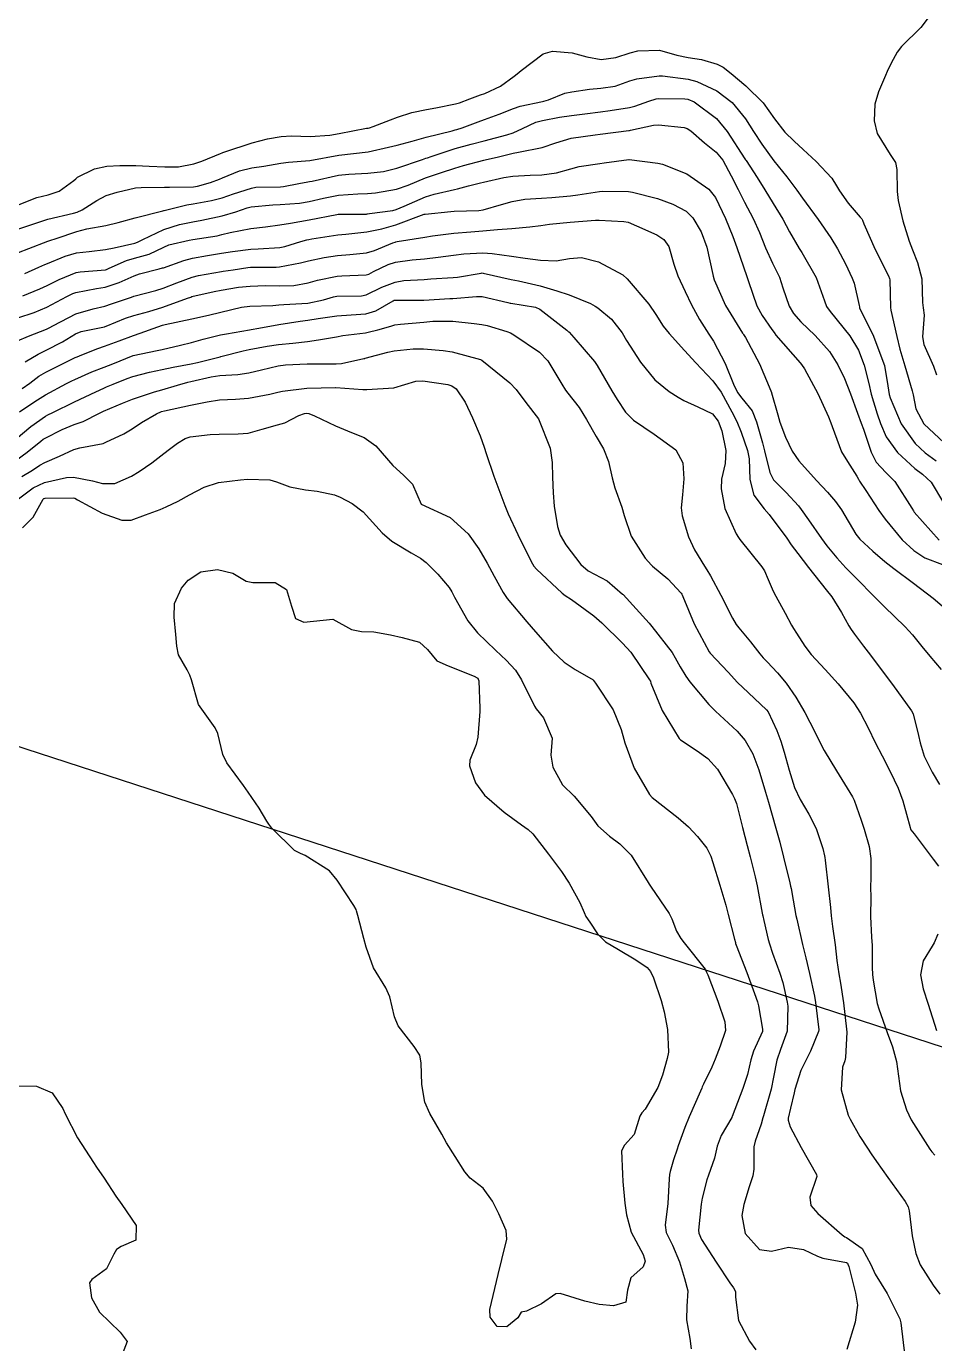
# Model space of a CAD drawing. Header units: metres. Extents: x 318500 to 325275, y 7408834 to 7428799.
# Drawn here: x 320098.7 to 320161.3, y 7414053.9 to 7414144.8 of the extents above; entities that cross this region are included whole.
import ezdxf

# ---------------------------------------------------------------- set-up
doc = ezdxf.new("R2010")
doc.units = ezdxf.units.M
doc.header["$MEASUREMENT"] = 0
doc.linetypes.add('CONTINUO', pattern=[0])
for name, color, linetype in [('Curvas de Nivel 1m', 11, 'Continuous'), ('Curvas de Nivel 5m', 15, 'Continuous'), ('TEXTO', 45, 'Continuous')]:
    doc.layers.add(name, color=color, linetype=linetype)

msp = doc.modelspace()

# ---------------------------------------------------------------- linework, layer by layer
at = {"layer": 'Curvas de Nivel 1m', "flags": 128}
for points, elevation in [([(320160.842, 7414145.342), (320160.333, 7414144.686), (320159.003, 7414143.37), (320158.708, 7414142.98), (320158.303, 7414142.233), (320158.016, 7414141.661), (320157.892, 7414141.384), (320157.411, 7414140.25), (320157.164, 7414139.391), (320157.109, 7414138.252), (320157.322, 7414137.384), (320158.218, 7414135.936), (320158.594, 7414135.366), (320158.677, 7414134.891), (320158.713, 7414133.365), (320158.778, 7414132.76), (320159.096, 7414131.361), (320159.537, 7414129.958), (320159.757, 7414129.354), (320160.117, 7414128.481), (320160.409, 7414127.345), (320160.457, 7414125.718), (320160.49, 7414125.344), (320160.571, 7414124.844), (320160.456, 7414123.344), (320160.554, 7414122.831), (320161.206, 7414121.332), (320161.413, 7414120.728)], 719), ([(320098.136, 7414130.807), (320099.157, 7414131.143), (320100.143, 7414131.463), (320101.901, 7414131.877), (320102.148, 7414131.949), (320102.5, 7414132.115), (320103.503, 7414132.756), (320104.165, 7414133.103), (320104.918, 7414133.333), (320106.173, 7414133.621), (320106.577, 7414133.661), (320108.175, 7414133.674), (320108.527, 7414133.682), (320110.175, 7414133.704), (320110.445, 7414133.738), (320111.347, 7414133.998), (320111.961, 7414134.214), (320112.185, 7414134.31), (320113.361, 7414134.804), (320114.196, 7414135.007), (320115.029, 7414135.116), (320116.201, 7414135.327), (320116.729, 7414135.398), (320118.204, 7414135.518), (320120.21, 7414135.88), (320122.213, 7414136.121), (320123.628, 7414136.424), (320124.217, 7414136.576), (320125.255, 7414136.849), (320126.223, 7414137.114), (320128.009, 7414137.555), (320128.228, 7414137.616), (320128.348, 7414137.649), (320128.706, 7414137.765), (320129.807, 7414138.184), (320130.239, 7414138.343), (320131.268, 7414138.711), (320132.251, 7414139.102), (320132.711, 7414139.255), (320134.258, 7414139.585), (320134.345, 7414139.603), (320134.664, 7414139.686), (320135.796, 7414140.145), (320136.269, 7414140.255), (320137.488, 7414140.436), (320138.273, 7414140.498), (320139.252, 7414140.648), (320140.281, 7414141.003), (320140.752, 7414141.136), (320142.287, 7414141.359), (320142.515, 7414141.358), (320144.283, 7414141.113), (320144.881, 7414140.951), (320146.272, 7414140.319), (320147.324, 7414139.519), (320148.243, 7414138.378), (320148.793, 7414137.502), (320149.362, 7414136.633), (320150.21, 7414135.48), (320151.107, 7414134.38), (320151.787, 7414133.456), (320152.172, 7414132.918), (320153.266, 7414131.439), (320154.141, 7414130.175), (320154.592, 7414129.423), (320155.134, 7414128.396), (320155.614, 7414127.407), (320155.739, 7414127.047), (320156.081, 7414125.508), (320156.099, 7414125.418), (320156.103, 7414125.4), (320156.118, 7414125.36), (320157.067, 7414123.385), (320157.717, 7414121.682), (320157.823, 7414121.373), (320157.86, 7414121.214), (320158.009, 7414120.266), (320158.164, 7414119.368), (320158.219, 7414119.145), (320158.991, 7414117.36), (320159.95, 7414115.983), (320160.646, 7414115.339), (320161.398, 7414114.792)], 721), ([(320098.115, 7414129.177), (320098.831, 7414129.452), (320100.127, 7414129.942), (320100.279, 7414129.997), (320100.718, 7414130.141), (320102.135, 7414130.605), (320102.816, 7414130.789), (320104.139, 7414131.028), (320104.985, 7414131.238), (320106.145, 7414131.562), (320108.066, 7414132.041), (320108.134, 7414132.056), (320108.15, 7414132.061), (320109.713, 7414132.46), (320110.158, 7414132.532), (320111.414, 7414132.744), (320112.164, 7414132.943), (320112.941, 7414133.206), (320114.175, 7414133.615), (320114.468, 7414133.663), (320116.177, 7414133.701), (320116.383, 7414133.722), (320117.444, 7414133.917), (320118.054, 7414134.039), (320118.182, 7414134.057), (320118.369, 7414134.093), (320120.189, 7414134.49), (320120.893, 7414134.572), (320122.192, 7414134.633), (320123.273, 7414134.76), (320124.197, 7414134.983), (320125.979, 7414135.576), (320126.208, 7414135.665), (320126.307, 7414135.7), (320126.567, 7414135.795), (320128.216, 7414136.33), (320129.338, 7414136.64), (320130.221, 7414136.875), (320131.788, 7414137.289), (320132.227, 7414137.425), (320132.871, 7414137.71), (320133.786, 7414138.148), (320134.239, 7414138.28), (320135.417, 7414138.504), (320136.244, 7414138.625), (320137.169, 7414138.733), (320138.249, 7414138.879), (320138.909, 7414138.971), (320140.253, 7414139.164), (320140.611, 7414139.25), (320141.591, 7414139.597), (320142.083, 7414139.771), (320142.263, 7414139.799), (320144.053, 7414139.774), (320144.263, 7414139.735), (320144.699, 7414139.553), (320146.243, 7414138.41), (320146.985, 7414137.522), (320148.211, 7414135.617), (320148.255, 7414135.554), (320148.282, 7414135.509), (320149.04, 7414134.344), (320149.572, 7414133.489), (320150.166, 7414132.541), (320150.811, 7414131.47), (320151.275, 7414130.597), (320151.938, 7414129.453), (320152.126, 7414129.159), (320153.113, 7414127.44), (320153.695, 7414125.823), (320153.842, 7414125.432), (320154.075, 7414125.105), (320155.444, 7414123.409), (320156.035, 7414122.422), (320156.429, 7414121.394), (320156.745, 7414120.127), (320156.916, 7414119.386), (320157.326, 7414118.033), (320157.554, 7414117.376), (320157.956, 7414116.458), (320158.731, 7414115.362), (320159.929, 7414114.279), (320160.463, 7414113.88), (320161.049, 7414113.333), (320161.899, 7414111.892)], 722), ([(320098.535, 7414127.724), (320099.514, 7414128.156), (320099.917, 7414128.337), (320100.104, 7414128.416), (320101.326, 7414128.918), (320102.115, 7414129.146), (320102.978, 7414129.246), (320104.119, 7414129.366), (320104.71, 7414129.495), (320106.126, 7414129.82), (320106.317, 7414129.878), (320106.679, 7414130.062), (320108.137, 7414130.756), (320109.206, 7414131.089), (320110.143, 7414131.277), (320110.757, 7414131.391), (320112.147, 7414131.692), (320113.091, 7414131.976), (320113.871, 7414132.248), (320114.155, 7414132.316), (320115.652, 7414132.443), (320116.158, 7414132.471), (320117.496, 7414132.58), (320118.162, 7414132.69), (320119.138, 7414132.923), (320120.168, 7414133.113), (320121.514, 7414133.204), (320122.171, 7414133.232), (320122.733, 7414133.283), (320124.176, 7414133.537), (320124.983, 7414133.818), (320126.188, 7414134.311), (320127.293, 7414134.684), (320128.198, 7414134.978), (320128.805, 7414135.16), (320130.207, 7414135.535), (320130.377, 7414135.578), (320131.123, 7414135.736), (320132.213, 7414136.009), (320132.596, 7414136.096), (320134.217, 7414136.413), (320135.17, 7414136.731), (320136.224, 7414137.047), (320137.868, 7414137.287), (320138.227, 7414137.329), (320140.206, 7414137.587), (320140.23, 7414137.59), (320140.249, 7414137.591), (320140.326, 7414137.609), (320141.891, 7414137.938), (320142.236, 7414137.969), (320144.01, 7414137.787), (320144.232, 7414137.726), (320144.484, 7414137.556), (320145.408, 7414136.728), (320146.216, 7414136.092), (320146.681, 7414135.525), (320147.266, 7414134.447), (320147.73, 7414133.515), (320148.167, 7414132.645), (320148.768, 7414131.501), (320149.201, 7414130.554), (320149.629, 7414129.488), (320150.114, 7414128.434), (320150.584, 7414127.473), (320150.82, 7414126.739), (320151.26, 7414125.462), (320151.562, 7414124.955), (320152.059, 7414124.377), (320153.041, 7414123.44), (320154.034, 7414122.345), (320154.624, 7414121.421), (320155.072, 7414120.476), (320155.483, 7414119.408), (320155.98, 7414118.094), (320156.234, 7414117.396), (320156.382, 7414116.976), (320156.917, 7414115.385), (320157.257, 7414114.704), (320157.926, 7414113.986), (320158.555, 7414113.364), (320159.72, 7414111.525), (320159.825, 7414111.351), (320159.889, 7414111.264), (320161.606, 7414109.324)], 723), ([(320098.417, 7414126.167), (320099.571, 7414126.662), (320100.081, 7414126.901), (320100.921, 7414127.304), (320102.095, 7414127.781), (320102.372, 7414127.84), (320104.098, 7414127.98), (320104.186, 7414128.002), (320104.36, 7414128.087), (320105.56, 7414128.624), (320106.111, 7414128.779), (320107.11, 7414129.06), (320108.123, 7414129.542), (320108.472, 7414129.687), (320109.868, 7414130.014), (320110.131, 7414130.062), (320111.803, 7414130.324), (320112.134, 7414130.398), (320112.705, 7414130.551), (320114.139, 7414130.828), (320115.134, 7414130.94), (320116.141, 7414131.07), (320116.87, 7414131.196), (320118.145, 7414131.41), (320120.06, 7414131.792), (320120.149, 7414131.806), (320122.12, 7414131.821), (320122.15, 7414131.825), (320122.172, 7414131.827), (320122.318, 7414131.848), (320123.915, 7414132.071), (320124.154, 7414132.129), (320124.698, 7414132.362), (320126.168, 7414133), (320126.779, 7414133.183), (320128.176, 7414133.515), (320128.382, 7414133.563), (320129.155, 7414133.76), (320129.969, 7414133.966), (320130.184, 7414134.017), (320131.575, 7414134.344), (320132.191, 7414134.439), (320133.4, 7414134.494), (320134.193, 7414134.528), (320135.203, 7414134.671), (320136.199, 7414134.946), (320136.776, 7414135.087), (320138.205, 7414135.31), (320138.492, 7414135.349), (320140.21, 7414135.582), (320140.234, 7414135.585), (320142.206, 7414135.329), (320142.528, 7414135.262), (320144.195, 7414134.593), (320145.721, 7414133.537), (320146.172, 7414132.968), (320146.867, 7414131.523), (320147.378, 7414130.277), (320147.659, 7414129.515), (320148.11, 7414128.167), (320148.33, 7414127.507), (320148.444, 7414127.156), (320149.022, 7414125.496), (320149.393, 7414124.82), (320150.054, 7414123.86), (320150.214, 7414123.64), (320150.344, 7414123.476), (320152.022, 7414121.564), (320152.114, 7414121.449), (320152.32, 7414121.144), (320153.229, 7414119.438), (320153.976, 7414117.828), (320154.134, 7414117.428), (320154.218, 7414117.174), (320154.868, 7414115.416), (320155.271, 7414114.751), (320155.923, 7414113.748), (320156.046, 7414113.523), (320156.118, 7414113.397), (320156.543, 7414112.758), (320157.436, 7414111.377), (320157.881, 7414110.773), (320159.062, 7414109.358), (320159.853, 7414108.603), (320160.625, 7414108.116), (320161.843, 7414107.641)], 724), ([(320098.033, 7414123.065), (320098.8, 7414123.401), (320100.046, 7414123.874), (320100.233, 7414123.962), (320100.526, 7414124.143), (320102.058, 7414124.928), (320103.251, 7414125.291), (320104.064, 7414125.473), (320104.531, 7414125.62), (320105.845, 7414126.072), (320106.011, 7414126.131), (320106.071, 7414126.15), (320107.577, 7414126.548), (320108.08, 7414126.71), (320109.029, 7414127.082), (320110.092, 7414127.463), (320110.527, 7414127.572), (320112.098, 7414127.849), (320112.217, 7414127.869), (320112.909, 7414127.978), (320113.93, 7414128.135), (320114.103, 7414128.152), (320115.874, 7414128.163), (320116.104, 7414128.183), (320117.562, 7414128.461), (320118.11, 7414128.587), (320119.185, 7414128.823), (320120.116, 7414128.96), (320120.965, 7414129.02), (320122.119, 7414129.148), (320122.653, 7414129.314), (320123.924, 7414129.832), (320124.079, 7414129.882), (320124.131, 7414129.901), (320124.226, 7414129.923), (320126.134, 7414130.234), (320126.65, 7414130.307), (320128.137, 7414130.5), (320129.3, 7414130.596), (320130.139, 7414130.66), (320131.151, 7414130.746), (320132.141, 7414130.817), (320133.379, 7414130.938), (320134.143, 7414131.028), (320134.719, 7414131.11), (320136.146, 7414131.26), (320137.892, 7414131.389), (320138.148, 7414131.395), (320139.848, 7414131.316), (320140.146, 7414131.256), (320140.731, 7414131.017), (320142.138, 7414130.386), (320142.623, 7414130.071), (320142.969, 7414129.577), (320143.313, 7414128.371), (320143.576, 7414127.568), (320144.084, 7414126.479), (320144.533, 7414125.553), (320145.069, 7414124.553), (320145.723, 7414123.535), (320146.043, 7414123.047), (320146.852, 7414121.522), (320147.426, 7414120.088), (320147.706, 7414119.513), (320147.986, 7414119.125), (320148.718, 7414118.239), (320149.013, 7414117.494), (320149.408, 7414116.029), (320149.557, 7414115.486), (320149.918, 7414113.988), (320150.179, 7414113.476), (320151.053, 7414112.614), (320151.893, 7414111.704), (320152.092, 7414111.448), (320152.596, 7414110.726), (320153.498, 7414109.434), (320153.855, 7414108.946), (320154.539, 7414108.112), (320155.177, 7414107.41), (320155.83, 7414106.76), (320157.193, 7414105.379), (320157.801, 7414104.755), (320159.267, 7414103.355), (320159.774, 7414102.796), (320160.41, 7414101.984), (320160.968, 7414101.332), (320161.746, 7414100.395)], 726), ([(320098.558, 7414121.619), (320099.465, 7414122.156), (320099.829, 7414122.346), (320100.024, 7414122.437), (320101.153, 7414123.013), (320102.042, 7414123.554), (320102.437, 7414123.721), (320104.049, 7414124.051), (320104.079, 7414124.061), (320104.148, 7414124.089), (320105.495, 7414124.636), (320106.058, 7414124.823), (320107.105, 7414125.099), (320108.063, 7414125.388), (320109.776, 7414126.014), (320109.985, 7414126.097), (320110.072, 7414126.127), (320111.597, 7414126.475), (320112.079, 7414126.565), (320113.284, 7414126.77), (320114.083, 7414126.855), (320115.149, 7414126.879), (320116.084, 7414126.864), (320117.106, 7414126.899), (320118.088, 7414127.083), (320118.732, 7414127.259), (320120.095, 7414127.537), (320120.408, 7414127.562), (320122.097, 7414127.637), (320122.264, 7414127.682), (320122.584, 7414127.845), (320123.601, 7414128.342), (320124.11, 7414128.503), (320125.27, 7414128.656), (320126.114, 7414128.74), (320127.063, 7414128.838), (320128.118, 7414128.979), (320128.811, 7414129.072), (320130.121, 7414129.137), (320130.772, 7414129.089), (320132.118, 7414128.906), (320133.051, 7414128.771), (320134.114, 7414128.628), (320135.195, 7414128.598), (320136.116, 7414128.762), (320136.947, 7414128.828), (320138.113, 7414128.517), (320139.795, 7414127.615), (320140.096, 7414127.35), (320141.577, 7414125.595), (320142.063, 7414124.887), (320142.568, 7414124.095), (320142.985, 7414123.576), (320144.033, 7414122.401), (320144.829, 7414121.548), (320146.002, 7414120.326), (320146.564, 7414119.524), (320147.315, 7414118.179), (320147.654, 7414117.513), (320147.959, 7414116.775), (320148.393, 7414115.503), (320148.493, 7414114.94), (320148.541, 7414113.501), (320148.824, 7414112.421), (320149.526, 7414111.485), (320149.884, 7414111.094), (320151.09, 7414109.462), (320151.406, 7414109.01), (320151.85, 7414108.413), (320152.597, 7414107.442), (320153.817, 7414105.906), (320154.193, 7414105.424), (320154.871, 7414104.337), (320155.366, 7414103.406), (320155.529, 7414103.155), (320155.774, 7414102.833), (320156.388, 7414102.013), (320156.86, 7414101.384), (320157.743, 7414100.226), (320158.393, 7414099.363), (320159.703, 7414097.561), (320159.811, 7414097.348), (320160.186, 7414095.843), (320160.289, 7414095.341), (320160.575, 7414094.428), (320161.11, 7414093.328), (320161.637, 7414092.478)], 727), ([(320098.373, 7414119.78), (320098.888, 7414120.161), (320099.522, 7414120.63), (320100.002, 7414120.92), (320100.817, 7414121.329), (320102.017, 7414121.92), (320102.156, 7414121.98), (320102.484, 7414122.113), (320103.581, 7414122.542), (320104.029, 7414122.695), (320105.044, 7414123.071), (320106.041, 7414123.45), (320106.499, 7414123.607), (320107.729, 7414124.045), (320108.051, 7414124.156), (320108.214, 7414124.2), (320110.056, 7414124.59), (320111.21, 7414124.847), (320112.061, 7414125.056), (320113.489, 7414125.393), (320114.065, 7414125.469), (320115.645, 7414125.516), (320116.066, 7414125.562), (320116.403, 7414125.59), (320118.068, 7414125.677), (320119.146, 7414125.894), (320119.837, 7414126.12), (320120.074, 7414126.164), (320121.755, 7414126.175), (320122.076, 7414126.243), (320123.158, 7414126.765), (320124.09, 7414127.131), (320124.683, 7414127.229), (320126.093, 7414127.309), (320126.547, 7414127.34), (320128.095, 7414127.44), (320128.389, 7414127.474), (320130.027, 7414127.751), (320130.089, 7414127.761), (320130.158, 7414127.749), (320132.094, 7414127.309), (320132.597, 7414127.208), (320134.088, 7414126.862), (320135.234, 7414126.527), (320136.079, 7414126.253), (320137.554, 7414125.648), (320137.887, 7414125.462), (320138.067, 7414125.34), (320139.011, 7414124.577), (320139.743, 7414123.615), (320140.042, 7414123.107), (320141.004, 7414121.6), (320142.002, 7414120.377), (320142.976, 7414119.575), (320143.608, 7414119.187), (320143.984, 7414118.967), (320144.964, 7414118.53), (320145.975, 7414118.035), (320146.355, 7414117.526), (320146.606, 7414116.878), (320146.901, 7414115.52), (320146.843, 7414114.604), (320146.598, 7414113.523), (320146.56, 7414112.867), (320146.822, 7414111.521), (320147.609, 7414109.768), (320147.757, 7414109.511), (320147.858, 7414109.361), (320149.382, 7414107.487), (320149.558, 7414107.215), (320149.821, 7414106.623), (320150.156, 7414105.816), (320150.329, 7414105.472), (320150.971, 7414104.283), (320151.43, 7414103.455), (320151.567, 7414103.243), (320151.775, 7414102.908), (320152.33, 7414102.009), (320152.775, 7414101.44), (320153.745, 7414100.404), (320154.638, 7414099.416), (320155.71, 7414098.095), (320156.185, 7414097.393), (320156.695, 7414096.39), (320157.179, 7414095.378), (320157.666, 7414094.45), (320158.23, 7414093.364), (320158.775, 7414092.217), (320159.107, 7414091.355), (320159.601, 7414089.499), (320159.633, 7414089.382), (320159.65, 7414089.349), (320159.873, 7414089.069), (320161.194, 7414087.326), (320161.563, 7414086.844)], 728), ([(320098.187, 7414118.168), (320099.242, 7414118.892), (320099.982, 7414119.359), (320101.41, 7414120.129), (320101.794, 7414120.322), (320101.994, 7414120.417), (320103.176, 7414120.929), (320104.008, 7414121.257), (320104.605, 7414121.49), (320106.02, 7414122.07), (320107.67, 7414122.401), (320108.027, 7414122.487), (320109.276, 7414122.776), (320110.034, 7414122.966), (320110.846, 7414123.194), (320112.042, 7414123.479), (320112.463, 7414123.565), (320114.048, 7414123.84), (320114.15, 7414123.857), (320114.682, 7414123.951), (320116.053, 7414124.193), (320117.544, 7414124.426), (320118.056, 7414124.496), (320118.782, 7414124.624), (320120.059, 7414124.804), (320121.054, 7414124.86), (320122.061, 7414124.938), (320122.761, 7414125.145), (320123.953, 7414125.831), (320124.026, 7414125.875), (320124.071, 7414125.888), (320126.003, 7414125.869), (320126.071, 7414125.873), (320127.86, 7414125.986), (320128.073, 7414126.003), (320129.691, 7414126.138), (320130.076, 7414126.121), (320131.848, 7414125.723), (320132.023, 7414125.674), (320132.069, 7414125.662), (320133.759, 7414125.387), (320134.066, 7414125.256), (320135.921, 7414123.802), (320136.05, 7414123.703), (320136.068, 7414123.687), (320136.091, 7414123.669), (320136.411, 7414123.298), (320137.831, 7414121.643), (320138.016, 7414121.378), (320139.038, 7414119.624), (320139.39, 7414119.025), (320139.975, 7414118.154), (320140.526, 7414117.604), (320141.956, 7414116.643), (320143.451, 7414115.567), (320143.926, 7414114.651), (320143.984, 7414113.559), (320143.899, 7414112.46), (320143.818, 7414111.561), (320143.881, 7414110.993), (320144.31, 7414109.553), (320144.736, 7414108.657), (320145.429, 7414107.536), (320145.582, 7414107.288), (320145.823, 7414106.862), (320146.547, 7414105.523), (320147.361, 7414103.94), (320147.595, 7414103.512), (320147.776, 7414103.271), (320148.586, 7414102.321), (320149.241, 7414101.488), (320149.475, 7414101.212), (320149.745, 7414100.932), (320150.451, 7414100.18), (320151.045, 7414099.46), (320151.716, 7414098.492), (320152.345, 7414097.444), (320153.018, 7414096.106), (320153.342, 7414095.433), (320153.671, 7414094.824), (320154.517, 7414093.417), (320155.623, 7414091.629), (320155.737, 7414091.398), (320156.235, 7414090.019), (320156.429, 7414089.388), (320156.766, 7414088.199), (320156.898, 7414087.38), (320156.879, 7414086.051), (320156.878, 7414085.38), (320156.882, 7414084.728), (320156.867, 7414083.38), (320156.944, 7414081.933), (320156.972, 7414081.378), (320156.983, 7414079.861), (320157.002, 7414079.377), (320157.06, 7414078.98), (320157.336, 7414077.372), (320157.434, 7414076.992), (320158.026, 7414075.364), (320158.378, 7414074.378), (320158.664, 7414073.357), (320158.865, 7414071.855), (320158.928, 7414071.354), (320159.34, 7414070.038), (320159.672, 7414069.345), (320160.305, 7414068.326), (320160.964, 7414067.325), (320161.106, 7414067.131), (320161.296, 7414066.904)], 729), ([(320097.92, 7414114.826), (320098.704, 7414115.386), (320099.659, 7414116.153), (320099.812, 7414116.281), (320099.943, 7414116.363), (320101.123, 7414116.961), (320101.958, 7414117.293), (320102.561, 7414117.51), (320103.704, 7414118.094), (320103.971, 7414118.228), (320105.271, 7414118.783), (320105.98, 7414119.06), (320107.484, 7414119.547), (320107.987, 7414119.702), (320109.064, 7414120.024), (320109.793, 7414120.213), (320109.994, 7414120.26), (320111.407, 7414120.588), (320112, 7414120.672), (320113.227, 7414120.747), (320114.004, 7414120.87), (320114.87, 7414121.084), (320116.011, 7414121.354), (320116.513, 7414121.425), (320118.014, 7414121.488), (320118.429, 7414121.489), (320120.014, 7414121.482), (320120.378, 7414121.511), (320121.933, 7414121.851), (320122.004, 7414121.866), (320122.02, 7414121.871), (320123.57, 7414122.292), (320124.028, 7414122.384), (320125.32, 7414122.522), (320126.031, 7414122.528), (320127.401, 7414122.408), (320128.028, 7414122.32), (320129.978, 7414121.793), (320130.02, 7414121.774), (320130.066, 7414121.749), (320131.997, 7414120.166), (320132.434, 7414119.713), (320133.107, 7414118.829), (320133.97, 7414117.69), (320134.775, 7414115.682), (320134.925, 7414114.68), (320134.93, 7414113.68), (320134.981, 7414112.598), (320135.061, 7414111.678), (320135.271, 7414110.274), (320135.474, 7414109.674), (320135.85, 7414109.005), (320136.888, 7414107.654), (320137.399, 7414107.22), (320137.824, 7414106.991), (320138.718, 7414106.525), (320139.772, 7414105.611), (320139.809, 7414105.569), (320141.596, 7414103.592), (320141.777, 7414103.381), (320143.179, 7414101.569), (320143.397, 7414101.216), (320143.74, 7414100.578), (320144.13, 7414099.95), (320144.418, 7414099.55), (320145.707, 7414097.998), (320146.173, 7414097.525), (320147.68, 7414096.144), (320148.234, 7414095.502), (320148.754, 7414094.587), (320149.161, 7414093.487), (320149.627, 7414091.937), (320149.768, 7414091.478), (320149.828, 7414091.265), (320150.339, 7414089.469), (320150.61, 7414088.494), (320150.872, 7414087.46), (320151.306, 7414085.692), (320151.356, 7414085.453), (320151.385, 7414085.3), (320151.531, 7414084.507), (320151.729, 7414083.448), (320151.787, 7414083.177), (320152.177, 7414081.443), (320152.404, 7414080.512), (320152.672, 7414079.438), (320153.003, 7414077.876), (320153.072, 7414077.434), (320153.298, 7414075.545), (320153.289, 7414075.431), (320152.741, 7414074.085), (320152.401, 7414073.44), (320152.072, 7414072.744), (320151.655, 7414071.447), (320151.598, 7414071.206), (320151.341, 7414070.155), (320151.197, 7414069.452), (320151.194, 7414069.318), (320151.321, 7414068.858), (320152.078, 7414067.442), (320153.139, 7414065.574), (320153.156, 7414065.431), (320152.677, 7414064.018), (320152.756, 7414063.435), (320153.242, 7414062.887), (320154.902, 7414061.405), (320155.095, 7414061.278), (320155.218, 7414061.223), (320156.289, 7414060.462), (320156.885, 7414059.375), (320157.19, 7414058.699), (320158.024, 7414057.361), (320158.88, 7414055.617), (320158.955, 7414055.352), (320159.126, 7414053.99), (320159.195, 7414053.423)], 731), ([(320098.349, 7414113.722), (320099.074, 7414114.158), (320099.58, 7414114.489), (320099.918, 7414114.682), (320100.936, 7414115.123), (320101.932, 7414115.578), (320102.344, 7414115.704), (320103.939, 7414115.995), (320104.005, 7414116.024), (320104.135, 7414116.088), (320105.367, 7414116.657), (320105.954, 7414117.005), (320106.588, 7414117.433), (320107.62, 7414118.045), (320107.972, 7414118.19), (320108.185, 7414118.25), (320109.976, 7414118.632), (320111.117, 7414118.86), (320111.98, 7414119.013), (320113.07, 7414119.062), (320113.982, 7414119.11), (320115.444, 7414119.397), (320115.986, 7414119.536), (320116.309, 7414119.605), (320117.989, 7414119.811), (320119.966, 7414119.856), (320119.99, 7414119.856), (320121.857, 7414119.721), (320121.989, 7414119.711), (320122.127, 7414119.711), (320123.99, 7414119.83), (320125.509, 7414120.296), (320125.998, 7414120.326), (320127.71, 7414120.058), (320127.993, 7414119.971), (320128.294, 7414119.767), (320128.903, 7414118.839), (320129.418, 7414117.756), (320129.952, 7414116.52), (320130.233, 7414115.746), (320130.366, 7414115.311), (320130.902, 7414113.735), (320131.175, 7414113.004), (320131.643, 7414111.724), (320131.881, 7414111.151), (320132.555, 7414109.71), (320133.262, 7414108.275), (320133.552, 7414107.694), (320133.657, 7414107.521), (320133.826, 7414107.328), (320135.608, 7414105.672), (320135.808, 7414105.512), (320136.244, 7414105.223), (320137.787, 7414104.113), (320138.329, 7414103.632), (320139.759, 7414102.233), (320140.338, 7414101.604), (320141.631, 7414099.691), (320141.687, 7414099.59), (320141.728, 7414099.461), (320142.489, 7414097.578), (320143.671, 7414095.644), (320143.754, 7414095.559), (320144.913, 7414094.791), (320145.657, 7414094.267), (320146.323, 7414093.523), (320147.346, 7414091.791), (320147.494, 7414091.511), (320147.615, 7414091.158), (320148.036, 7414089.503), (320148.355, 7414088.275), (320148.571, 7414087.495), (320148.924, 7414086.115), (320149.057, 7414085.487), (320149.397, 7414083.597), (320149.417, 7414083.481), (320149.436, 7414083.408), (320149.506, 7414083.092), (320149.812, 7414081.792), (320149.898, 7414081.474), (320150.119, 7414080.831), (320150.622, 7414079.463), (320150.818, 7414078.827), (320151.114, 7414077.455), (320151.16, 7414077.178), (320151.118, 7414075.454), (320150.666, 7414074.186), (320150.408, 7414073.465), (320150.189, 7414072.295), (320150.007, 7414071.47), (320149.485, 7414069.631), (320149.444, 7414069.478), (320149.323, 7414069.037), (320148.919, 7414067.873), (320148.829, 7414067.487), (320148.827, 7414065.936), (320148.764, 7414065.488), (320148.505, 7414064.734), (320148.121, 7414063.497), (320147.997, 7414062.74), (320148.216, 7414061.495), (320149.204, 7414060.409), (320150.029, 7414060.294), (320151.211, 7414060.561), (320152.237, 7414060.413), (320153.205, 7414059.939), (320153.579, 7414059.8), (320155.201, 7414059.506), (320155.271, 7414059.47), (320155.31, 7414059.398), (320155.363, 7414059.232), (320155.842, 7414057.39), (320155.979, 7414056.566), (320155.806, 7414055.39), (320155.236, 7414053.513)], 732), ([(320098.111, 7414112.168), (320099.122, 7414112.933), (320099.902, 7414113.306), (320101.427, 7414113.649), (320101.905, 7414113.664), (320103.217, 7414113.415), (320103.901, 7414113.227), (320104.75, 7414113.233), (320105.907, 7414113.745), (320106.427, 7414114.062), (320107.307, 7414114.661), (320107.926, 7414115.139), (320108.428, 7414115.537), (320109.071, 7414116.023), (320109.611, 7414116.349), (320109.947, 7414116.451), (320111.338, 7414116.607), (320111.95, 7414116.647), (320113.267, 7414116.653), (320113.951, 7414116.716), (320114.92, 7414116.982), (320115.96, 7414117.272), (320116.467, 7414117.42), (320117.432, 7414117.915), (320117.823, 7414118.06), (320117.972, 7414118.085), (320118.128, 7414118.065), (320118.517, 7414117.902), (320119.96, 7414117.207), (320121.072, 7414116.745), (320121.948, 7414116.405), (320122.747, 7414115.842), (320123.92, 7414114.469), (320124.65, 7414113.819), (320125.273, 7414113.179), (320125.89, 7414111.8), (320127.877, 7414110.892), (320129.125, 7414109.757), (320129.845, 7414108.727), (320130.422, 7414107.741), (320130.923, 7414106.836), (320131.533, 7414105.724), (320131.804, 7414105.305), (320133.163, 7414103.699), (320133.77, 7414103.006), (320134.93, 7414101.678), (320135.742, 7414100.917), (320136.493, 7414100.414), (320137.73, 7414099.682), (320137.754, 7414099.663), (320137.77, 7414099.639), (320137.899, 7414099.466), (320139.121, 7414097.619), (320139.68, 7414096.276), (320139.854, 7414095.608), (320139.924, 7414095.351), (320140.572, 7414093.601), (320141.623, 7414091.795), (320141.805, 7414091.587), (320143.599, 7414090.177), (320144.312, 7414089.549), (320144.94, 7414088.896), (320145.576, 7414088.091), (320145.848, 7414087.527), (320145.997, 7414087.093), (320146.488, 7414085.521), (320146.88, 7414084.156), (320147.055, 7414083.515), (320147.493, 7414081.805), (320147.547, 7414081.565), (320147.565, 7414081.509), (320147.606, 7414081.39), (320148.334, 7414079.497), (320148.878, 7414078.049), (320149.071, 7414077.485), (320149.141, 7414077.198), (320149.411, 7414075.607), (320149.427, 7414075.497), (320149.426, 7414075.48), (320149.409, 7414075.44), (320148.798, 7414074.08), (320148.613, 7414073.492), (320148.378, 7414072.482), (320148.064, 7414071.499), (320147.331, 7414069.581), (320147.309, 7414069.531), (320147.299, 7414069.51), (320146.566, 7414068.262), (320146.291, 7414067.52), (320146.098, 7414066.712), (320145.705, 7414065.526), (320145.59, 7414065.204), (320145.254, 7414063.946), (320145.184, 7414063.531), (320145.011, 7414061.746), (320145.029, 7414061.533), (320145.213, 7414061.096), (320146.226, 7414059.52), (320147.176, 7414058.097), (320147.428, 7414057.762), (320147.555, 7414057.504), (320147.546, 7414057.122), (320147.754, 7414055.501), (320148.531, 7414054.077), (320148.962, 7414053.482)], 733), ([(320098.388, 7414110.165), (320099.111, 7414110.918), (320099.818, 7414112.151), (320099.853, 7414112.188), (320099.891, 7414112.205), (320099.959, 7414112.217), (320101.891, 7414112.239), (320101.994, 7414112.222), (320102.186, 7414112.116), (320103.877, 7414111.196), (320105.235, 7414110.711), (320105.87, 7414110.714), (320106.868, 7414111.062), (320107.881, 7414111.449), (320108.304, 7414111.614), (320109.13, 7414112.021), (320109.894, 7414112.458), (320110.914, 7414112.985), (320111.903, 7414113.297), (320113.429, 7414113.491), (320113.906, 7414113.529), (320115.453, 7414113.485), (320115.904, 7414113.358), (320116.824, 7414112.998), (320117.899, 7414112.799), (320118.708, 7414112.707), (320119.896, 7414112.448), (320120.3, 7414112.28), (320121.114, 7414111.862), (320121.882, 7414111.289), (320123.188, 7414109.837), (320123.851, 7414109.246), (320125.195, 7414108.454), (320125.834, 7414108.083), (320126.22, 7414107.794), (320127.032, 7414106.992), (320127.813, 7414106.066), (320127.996, 7414105.768), (320128.18, 7414105.391), (320129.095, 7414103.757), (320129.768, 7414102.939), (320130.998, 7414101.731), (320131.389, 7414101.368), (320131.743, 7414101.051), (320132.396, 7414100.369), (320132.81, 7414099.704), (320133.703, 7414097.868), (320133.809, 7414097.689), (320134.307, 7414097.068), (320134.921, 7414095.677), (320134.83, 7414094.506), (320134.963, 7414093.677), (320135.632, 7414092.458), (320136.422, 7414091.658), (320137.599, 7414090.26), (320138.068, 7414089.633), (320138.878, 7414088.915), (320139.578, 7414088.385), (320140.373, 7414087.602), (320141.542, 7414085.715), (320141.607, 7414085.589), (320141.743, 7414085.381), (320142.981, 7414083.568), (320143.158, 7414083.216), (320143.498, 7414082.356), (320143.782, 7414081.845), (320144.009, 7414081.552), (320145.463, 7414079.747), (320145.567, 7414079.529), (320145.639, 7414079.346), (320146.338, 7414077.521), (320146.83, 7414076.102), (320146.857, 7414075.516), (320146.496, 7414074.417), (320146.149, 7414073.522), (320145.923, 7414072.973), (320145.354, 7414071.8), (320145.266, 7414071.617), (320145.227, 7414071.532), (320145.143, 7414071.328), (320144.365, 7414069.544), (320144.059, 7414068.808), (320143.6, 7414067.556), (320143.524, 7414067.329), (320143.285, 7414066.593), (320143.056, 7414065.781), (320143.011, 7414065.564), (320142.986, 7414065.283), (320142.881, 7414063.566), (320142.705, 7414062.09), (320142.782, 7414061.567), (320143.207, 7414060.702), (320143.692, 7414059.552), (320144.037, 7414058.406), (320144.276, 7414057.543), (320144.208, 7414056.49), (320144.171, 7414055.545), (320144.408, 7414054.253), (320144.511, 7414053.539)], 734), ([(320161.502, 7414082.143), (320161.258, 7414081.559), (320161.113, 7414081.326), (320160.496, 7414080.313), (320160.323, 7414079.337), (320160.507, 7414078.39), (320160.837, 7414077.329), (320161.413, 7414075.514)], 728)]:
    msp.add_lwpolyline(points, dxfattribs=dict(at, elevation=elevation))
at = {"layer": 'Curvas de Nivel 5m', "flags": 128}
for points, elevation in [([(320098.154, 7414132.466), (320099.366, 7414132.954), (320100.165, 7414133.147), (320100.917, 7414133.391), (320101.922, 7414134.124), (320102.054, 7414134.25), (320102.184, 7414134.359), (320103.35, 7414134.945), (320104.195, 7414135.118), (320105.099, 7414135.178), (320106.197, 7414135.178), (320107.122, 7414135.13), (320108.195, 7414135.072), (320109.136, 7414135.086), (320110.199, 7414135.271), (320110.751, 7414135.455), (320112.05, 7414135.992), (320112.157, 7414136.044), (320112.211, 7414136.069), (320112.328, 7414136.105), (320114.218, 7414136.723), (320115.274, 7414136.998), (320116.222, 7414137.169), (320116.941, 7414137.205), (320118.223, 7414137.175), (320119.592, 7414137.258), (320120.225, 7414137.364), (320122.11, 7414137.733), (320122.229, 7414137.752), (320122.309, 7414137.77), (320122.574, 7414137.847), (320123.761, 7414138.311), (320124.24, 7414138.502), (320125.237, 7414138.824), (320126.248, 7414139.027), (320126.895, 7414139.146), (320128.255, 7414139.416), (320128.533, 7414139.49), (320129.245, 7414139.76), (320129.977, 7414140.04), (320130.266, 7414140.136), (320131.36, 7414140.647), (320132.284, 7414141.32), (320132.508, 7414141.495), (320132.769, 7414141.713), (320134.302, 7414142.858), (320134.928, 7414143.06), (320136.303, 7414142.944), (320137.309, 7414142.664), (320138.298, 7414142.481), (320139.301, 7414142.626), (320140.303, 7414142.942), (320140.827, 7414143.083), (320142.305, 7414143.115), (320143.506, 7414142.775), (320144.3, 7414142.606), (320145.222, 7414142.473), (320146.296, 7414142.158), (320146.717, 7414141.948), (320147.262, 7414141.52), (320148.277, 7414140.665), (320149.457, 7414139.492), (320150.244, 7414138.384), (320150.957, 7414137.469), (320151.605, 7414136.84), (320152.218, 7414136.268), (320153.109, 7414135.441), (320154.193, 7414134.289), (320154.534, 7414133.773), (320154.732, 7414133.422), (320155.334, 7414132.575), (320156.162, 7414131.613), (320156.259, 7414131.497), (320156.315, 7414131.398), (320156.407, 7414131.146), (320157.195, 7414129.384), (320158.103, 7414127.559), (320158.176, 7414127.369), (320158.193, 7414127.275), (320158.239, 7414125.368), (320158.26, 7414125.185), (320158.678, 7414123.364), (320158.898, 7414122.501), (320159.229, 7414121.358), (320159.737, 7414119.618), (320159.802, 7414119.352), (320159.986, 7414118.388), (320160.545, 7414117.341), (320161.951, 7414116.044)], 720), ([(320098.055, 7414124.671), (320099.196, 7414125.022), (320100.062, 7414125.394), (320101.454, 7414126.129), (320101.856, 7414126.34), (320102.074, 7414126.417), (320103.499, 7414126.679), (320104.08, 7414126.787), (320105.062, 7414127.104), (320106.092, 7414127.566), (320106.457, 7414127.702), (320107.822, 7414128.044), (320108.04, 7414128.102), (320108.101, 7414128.118), (320109.503, 7414128.625), (320110.112, 7414128.782), (320111.15, 7414128.964), (320112.117, 7414129.117), (320112.865, 7414129.232), (320114.121, 7414129.391), (320114.646, 7414129.428), (320116.124, 7414129.512), (320116.477, 7414129.575), (320117.587, 7414129.915), (320118.001, 7414130.041), (320118.132, 7414130.069), (320118.328, 7414130.103), (320120.135, 7414130.384), (320120.695, 7414130.431), (320122.137, 7414130.582), (320123.176, 7414130.803), (320124.142, 7414131.076), (320126.092, 7414131.801), (320126.15, 7414131.815), (320127.929, 7414131.998), (320128.154, 7414132.012), (320129.847, 7414132.061), (320130.155, 7414132.105), (320131.415, 7414132.477), (320132.165, 7414132.69), (320133.03, 7414132.844), (320134.168, 7414132.912), (320134.899, 7414132.953), (320136.171, 7414133.071), (320136.694, 7414133.141), (320138.176, 7414133.377), (320138.416, 7414133.397), (320140.176, 7414133.367), (320140.452, 7414133.331), (320142.169, 7414132.884), (320143.237, 7414132.5), (320144.157, 7414132.011), (320144.606, 7414131.553), (320145.182, 7414130.586), (320145.589, 7414129.538), (320145.986, 7414127.648), (320146.014, 7414127.531), (320146.096, 7414127.273), (320146.875, 7414125.522), (320148.051, 7414123.605), (320148.089, 7414123.548), (320148.117, 7414123.509), (320148.251, 7414123.303), (320149.223, 7414121.492), (320149.992, 7414119.63), (320150.032, 7414119.521), (320150.044, 7414119.479), (320150.475, 7414117.97), (320150.623, 7414117.47), (320150.997, 7414116.422), (320151.468, 7414115.457), (320151.93, 7414114.791), (320153.147, 7414113.438), (320153.902, 7414112.637), (320154.465, 7414111.988), (320154.86, 7414111.415), (320155.865, 7414109.746), (320156.135, 7414109.396), (320157.036, 7414108.566), (320157.845, 7414107.865), (320158.468, 7414107.364), (320159.825, 7414106.364), (320161.19, 7414105.329), (320161.802, 7414104.796)], 725), ([(320097.942, 7414116.321), (320098.959, 7414117.156), (320099.966, 7414117.879), (320100.139, 7414117.976), (320100.473, 7414118.142), (320101.978, 7414118.874), (320103.452, 7414119.565), (320103.987, 7414119.804), (320104.185, 7414119.892), (320104.641, 7414120.083), (320105.601, 7414120.469), (320105.998, 7414120.61), (320107.146, 7414120.91), (320108.006, 7414121.099), (320108.782, 7414121.255), (320110.012, 7414121.48), (320110.449, 7414121.57), (320112.02, 7414121.977), (320112.068, 7414121.989), (320113.602, 7414122.391), (320114.028, 7414122.484), (320115.26, 7414122.713), (320116.033, 7414122.817), (320117.038, 7414122.917), (320118.037, 7414123.037), (320118.804, 7414123.133), (320120.042, 7414123.355), (320120.482, 7414123.434), (320122.047, 7414123.622), (320122.234, 7414123.661), (320122.881, 7414123.842), (320123.789, 7414124.096), (320124.053, 7414124.168), (320124.465, 7414124.234), (320126.056, 7414124.371), (320126.694, 7414124.428), (320128.057, 7414124.43), (320129.544, 7414124.267), (320130.055, 7414124.203), (320130.438, 7414124.129), (320131.782, 7414123.724), (320132.048, 7414123.618), (320132.28, 7414123.483), (320134.029, 7414122.291), (320134.611, 7414121.684), (320135.576, 7414120.094), (320135.832, 7414119.672), (320135.988, 7414119.463), (320136.786, 7414118.466), (320137.28, 7414117.65), (320137.952, 7414116.469), (320138.443, 7414115.632), (320138.804, 7414114.75), (320139.053, 7414113.623), (320139.229, 7414112.946), (320139.728, 7414111.612), (320139.881, 7414111.027), (320140.356, 7414109.605), (320141.338, 7414108.095), (320141.765, 7414107.591), (320141.829, 7414107.534), (320142.901, 7414106.654), (320143.811, 7414105.67), (320143.86, 7414105.608), (320143.883, 7414105.559), (320143.927, 7414105.44), (320144.712, 7414103.546), (320145.751, 7414101.624), (320145.818, 7414101.529), (320147.04, 7414100.214), (320147.698, 7414099.51), (320147.729, 7414099.475), (320148.05, 7414099.181), (320149.702, 7414097.617), (320149.801, 7414097.478), (320150.405, 7414096.194), (320150.68, 7414095.465), (320150.911, 7414094.704), (320151.251, 7414093.456), (320151.632, 7414092.267), (320152.01, 7414091.446), (320152.612, 7414090.433), (320153.123, 7414089.435), (320153.576, 7414088.066), (320153.7, 7414087.556), (320153.719, 7414087.428), (320153.741, 7414087.253), (320153.953, 7414085.424), (320154.099, 7414083.994), (320154.151, 7414083.421), (320154.243, 7414082.685), (320154.427, 7414081.416), (320154.549, 7414080.339), (320154.687, 7414079.412), (320154.804, 7414078.76), (320155.002, 7414077.407), (320155.217, 7414075.599), (320155.227, 7414075.403), (320155.152, 7414073.635), (320155.099, 7414073.404), (320154.945, 7414072.976), (320154.834, 7414071.408), (320155.334, 7414069.658), (320155.454, 7414069.398), (320156.123, 7414068.198), (320156.651, 7414067.38), (320156.917, 7414066.996), (320157.291, 7414066.464), (320158.068, 7414065.362), (320159.256, 7414063.719), (320159.467, 7414063.347), (320159.529, 7414063.063), (320159.744, 7414061.342), (320160.001, 7414060.132), (320160.295, 7414059.334), (320161.179, 7414057.941), (320161.649, 7414057.313)], 730), ([(320097.815, 7414071.696), (320099.345, 7414071.657), (320100.425, 7414071.218), (320101.174, 7414070.122), (320101.325, 7414069.763), (320102.169, 7414068.107), (320103.275, 7414066.394), (320103.495, 7414066.088), (320104.016, 7414065.329), (320104.826, 7414064.074), (320105.241, 7414063.503), (320106.219, 7414062.055), (320106.204, 7414061.056), (320105.198, 7414060.619), (320104.859, 7414060.41), (320104.679, 7414060.075), (320104.189, 7414059.071), (320103.172, 7414058.338), (320103.002, 7414058.093), (320103.155, 7414057.06), (320103.685, 7414056.085), (320105.119, 7414054.69), (320105.612, 7414054.062), (320105.097, 7414052.736)], 735)]:
    msp.add_lwpolyline(points, dxfattribs=dict(at, elevation=elevation))
at = {"layer": 'Curvas de Nivel 5m', "elevation": 735, "flags": 128}
msp.add_lwpolyline([(320119.78, 7414103.88), (320121.081, 7414103.172), (320121.767, 7414103.016), (320122.617, 7414102.992), (320123.765, 7414102.804), (320124.559, 7414102.615), (320125.757, 7414102.284), (320126.307, 7414101.792), (320126.958, 7414100.998), (320127.739, 7414100.651), (320129.542, 7414099.941), (320129.731, 7414099.835), (320129.778, 7414099.797), (320129.817, 7414099.749), (320129.853, 7414099.623), (320129.934, 7414097.746), (320129.932, 7414097.51), (320129.781, 7414095.748), (320129.665, 7414095.23), (320129.247, 7414094.161), (320129.213, 7414093.754), (320129.633, 7414092.585), (320130.248, 7414091.741), (320131.603, 7414090.57), (320132.81, 7414089.702), (320133.268, 7414089.376), (320133.584, 7414089.064), (320134.662, 7414087.679), (320135.552, 7414086.481), (320136.093, 7414085.662), (320136.833, 7414084.337), (320137.127, 7414083.646), (320137.24, 7414083.376), (320137.503, 7414082.984), (320138.04, 7414082.177), (320138.603, 7414081.623), (320139.482, 7414081.098), (320140.679, 7414080.39), (320141.464, 7414079.841), (320141.685, 7414079.587), (320141.898, 7414079.138), (320142.42, 7414077.575), (320142.635, 7414076.785), (320142.872, 7414075.568), (320142.934, 7414074.02), (320142.852, 7414073.568), (320142.519, 7414072.417), (320142.211, 7414071.577), (320141.335, 7414070.085), (320141.099, 7414069.826), (320140.965, 7414069.594), (320140.568, 7414068.341), (320139.905, 7414067.604), (320139.697, 7414067.203), (320139.775, 7414065.605), (320139.789, 7414065.081), (320139.936, 7414063.603), (320140.043, 7414062.797), (320140.369, 7414061.599), (320141.197, 7414060.054), (320141.325, 7414059.588), (320141.186, 7414059.214), (320140.329, 7414058.448), (320140.103, 7414057.601), (320139.994, 7414056.765), (320139.153, 7414056.505), (320138.161, 7414056.619), (320137.158, 7414056.84), (320135.463, 7414057.368), (320135.165, 7414057.341), (320134.187, 7414056.648), (320133.147, 7414056.157), (320132.77, 7414056.071), (320132.556, 7414055.699), (320131.783, 7414055.057), (320131.131, 7414055.098), (320130.641, 7414055.727), (320130.606, 7414056.27), (320130.969, 7414057.723), (320131.179, 7414058.666), (320131.442, 7414059.716), (320131.798, 7414061.124), (320131.743, 7414061.712), (320131.237, 7414062.866), (320130.791, 7414063.727), (320130.146, 7414064.624), (320129.266, 7414065.321), (320128.898, 7414065.754), (320128.223, 7414066.824), (320127.634, 7414067.767), (320127.309, 7414068.348), (320126.479, 7414069.783), (320126.123, 7414070.573), (320125.923, 7414071.791), (320125.878, 7414073.287), (320125.785, 7414073.794), (320125.389, 7414074.393), (320124.302, 7414075.817), (320124.041, 7414076.446), (320123.725, 7414077.826), (320123.439, 7414078.448), (320122.583, 7414079.839), (320122.075, 7414081.25), (320121.925, 7414081.846), (320121.506, 7414083.441), (320121.413, 7414083.755), (320121.388, 7414083.852), (320121.239, 7414084.129), (320120.077, 7414085.872), (320119.55, 7414086.529), (320117.888, 7414087.582), (320117.567, 7414087.712), (320117.146, 7414087.914), (320115.585, 7414089.466), (320115.383, 7414089.728), (320115.245, 7414089.935), (320114.697, 7414090.851), (320113.942, 7414091.955), (320113.627, 7414092.412), (320112.487, 7414093.977), (320112.211, 7414094.537), (320111.849, 7414095.987), (320111.676, 7414096.39), (320110.515, 7414098.002), (320110.045, 7414099.687), (320109.934, 7414100.008), (320109.734, 7414100.38), (320109.143, 7414101.418), (320109.019, 7414102.021), (320108.966, 7414102.818), (320108.845, 7414104.024), (320108.86, 7414104.958), (320109.349, 7414106.017), (320109.816, 7414106.561), (320110.682, 7414107.141), (320111.823, 7414107.306), (320112.895, 7414107.048), (320113.815, 7414106.496), (320114.26, 7414106.399), (320115.815, 7414106.398), (320116.592, 7414105.922), (320116.93, 7414104.782), (320117.219, 7414103.916), (320117.776, 7414103.659)], close=True, dxfattribs=at)
at = {"layer": 'TEXTO', "linetype": 'CONTINUO'}
msp.add_polyline3d([(320177.949, 7414069.108, 0), (319958.792, 7414140.388, 0)], dxfattribs=at)

doc.saveas('drawing.dxf')
